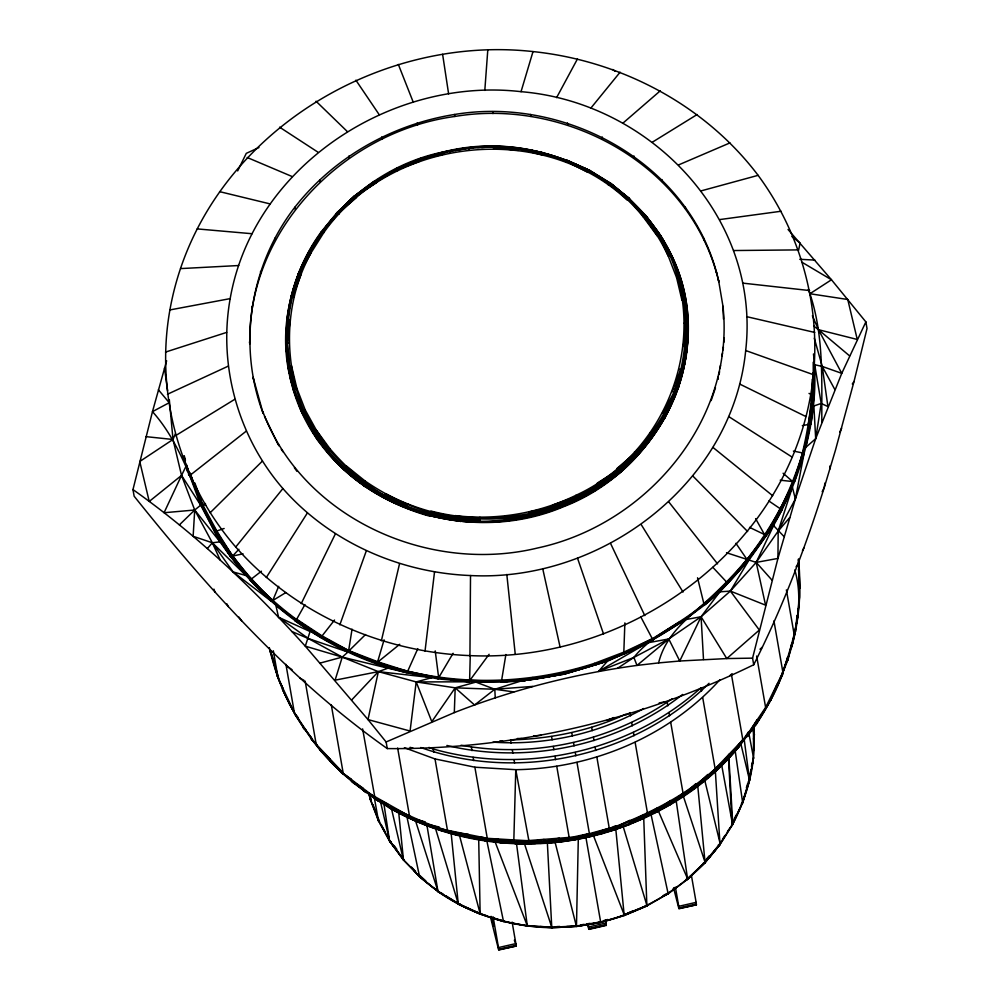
<?xml version="1.0" encoding="UTF-8"?>
<svg xmlns="http://www.w3.org/2000/svg" width="1000" height="1000" viewBox="0 0 1000 1000"><rect width="100%" height="100%" fill="white"/><g stroke="black" fill="none" stroke-linecap="round" stroke-linejoin="round"><path stroke-width="1.5" d="M697.663 784.95L705.075 862.688L687.487 879.488L686.275 879.137M469.938 655.612C381.5 652.2 294.438 613.9 235.738 547.025C179.988 482.7 154.9 393.825 169.913 309.925C199.375 144.15 369.637 33.512 533.013 51.575C620.65 60.7 704.675 104.65 758.112 175.338C800.188 232.262 820.413 304.212 813.462 374.712C796.488 542.15 633.625 663.162 469.938 655.612L470.513 575.538C399.675 572.8 329.925 542.125 282.9 488.55C238.25 437.025 218.15 365.838 230.175 298.625C253.275 166.625 390.838 76.537 521.038 91.675C650.45 102.362 760.9 217.6 745.688 350.525C732.55 483.75 600.975 582.337 470.513 575.538M613.275 186.363L610.938 184.4L629.65 198.738L626.862 199.85C541.35 119.913 390.55 137.387 323.675 232.775L321.213 231.85C283.775 283 274.812 354.125 302.425 411.763C326.362 463.312 375.238 501.325 430.275 514.538C552.388 547.562 690.575 455.337 688.062 324.3L688.075 322.35C684.275 202.587 555.45 123.05 443.675 151.888C343.325 171.713 264.637 278.012 290.625 379.925C318.012 497.062 457.312 552.087 563.825 506.6C660.525 469.35 718.675 352.7 671.838 256.025L660.175 234.913L645.8 215.688L643.213 216.863C603.938 167.95 539.75 142.062 477.562 147.475M813.475 353.95C818.55 399.338 809.488 445.138 792.387 487.212L778.188 531.075L777.938 558.425L752.562 658.138L753.713 664.75C639.987 720.2 513.9 749.762 387.275 748.587C289.375 679.412 208.6 589.375 134.137 496.2L132.975 489.588L152.475 411.637L166.637 360.8M748.775 734.675L747.275 736.625L757.312 722.775L757.087 719.638C724.912 776.925 664.95 815.35 602.788 833.475C532.337 853.263 454.1 844.9 390.4 808.425L387.6 805.938L387.638 804.175L375.012 798.238L351.375 780.875L351.375 779.25C326.388 763.025 310.613 736.938 294.375 712.775C282.425 692.663 274.587 670.375 269.312 647.675M622.525 469.487L622.8 470.288C576.55 508.787 514.725 527.737 454.888 520.275L455.238 515.6C496.362 520.538 538.625 513.425 575.887 495.325L577.413 498.55C531.688 518.375 479.5 523.713 431.037 511.05L430.25 515.638C496.925 533.325 570.575 514.812 622.8 470.288C659.987 436.6 686.45 388.8 687.325 337.925M132.975 489.588C196.525 534.55 253.238 588.45 305.287 646.162L342.25 657.113L378.35 671.637L416.188 681.925L469.575 681.812L470.25 655.638M585.638 835.812L600.725 922.438L576.462 926.513L578.3 839.212M286.488 331.2L286.087 347.612L288.463 364.538M286.562 328.225C292.538 205.987 428.5 120.875 543.138 153.15L550.638 155.738M323.675 232.775L310.988 252.95L308.975 252.325C277.863 307.65 280.2 378.512 314.075 432.1C350.2 487.775 415.037 518.35 480.037 521.975L479.925 517.275M292 631.587L308.412 638.562L342.25 657.113L406.987 672.788L437.962 678.888L469.575 681.812L501.337 682.038L505.887 654.513M813.55 362.125L813 394.75L810.15 424.175L805.825 447.35L815.688 438.688L841.762 373.338L865.863 321.9L831.475 279.762L788.05 229.475M220.175 559.975L212.338 542.775L194.713 510.012L181.537 475.412L173 439.475L169.312 399.637M812.237 379.275C811.888 414.113 804.638 448.512 794.513 481.737L780.225 480.2M808.275 289.413L809.925 293.738C823.85 335.375 821.65 379.113 821.812 422.238M535.487 843.525L514.938 843.75L513.787 841.725L515.775 769.688C592.075 768.562 668.375 736.712 719.788 679.887M362.625 728.888L375.012 798.238C453.7 849.087 560.05 857.025 644.05 814.837L643.737 818.562L642.113 818.925L668.012 805.462L680.387 797.7M387.275 748.587L386.125 741.975L454.312 712.6L455.188 687.837L475.863 682.113L501.362 681.25L532.962 678.525L564.188 672.887L594.738 664.388L624.312 653.112L652.862 639.538L679.925 623.3L705.175 604.562L719.488 592.25L748.763 560.388L773.737 525.212L782.325 509.263L792.387 487.212L795.362 499.012L777.938 558.425L756.2 562.4L726.538 552.75M624.875 622.9L623.825 652.15L624.712 653.8C691 624.663 747.163 572.45 782.325 509.263L780.475 508.875L768.9 501.012M599.538 487.175L599.15 486.15C627.075 469.738 649.25 444.95 665.212 416.962L665.85 415.562C682.6 384.012 691.562 347.238 686.562 311.575M325.988 449.95C350.763 482.425 387.663 503.625 426.337 515.25L430.25 515.638C390.712 505.462 354.237 483.675 327.638 452.562L327.9 451.625C284.125 396.275 276.762 314.925 310.988 252.95L299.4 274.037L291.863 296.637L290.775 297.413M659.087 234.325L645.8 215.688C719.875 306.8 680.713 447.15 575.887 495.325M753.5 739.137L754.35 734.712L753.538 726.4M753.512 750.913L753.475 729.575M727.438 831.475L732.575 824.575C747.925 794.875 757.525 760.575 753.037 727.062M799.013 597.438L798.713 604.562L799.538 597.188L798.5 558.925C801.787 593.625 799.112 629.8 786.462 662.35M324.05 447.638L317.275 439.538L301.15 410.175M286.462 339.825L286.087 347.612L286.125 346.925M287.062 327.362L287.663 314.9L290.438 303.238M687.475 334.812L687.8 321.7M293.612 390.625L288.175 367.738L285.875 344.325L287.113 320.138L288.9 319.688L290.113 319.688L287.488 343.1L289.762 366.287L294.675 389.25L293.612 390.625L302.1 412.612L313.5 433.375L327.638 452.562M687.188 347.863L687.763 323.862L685.462 300.475L683.037 289.45M384.038 497.912L385.65 493.65C440.213 522.987 505.513 526.763 563.562 505.625M493.55 148.713L493.762 146.45C526.838 147.062 558.962 157.25 588.775 171.05L589.712 170.45L610.538 183.25L629.188 198.4L646.3 216.062M379.237 178.7L368.338 186.25M354.65 783.688L341.413 772.625L320.25 750.225L330.188 759.325L330 761.012L340.238 769.887L340.412 771.263L366.037 792.575L362.925 789.875L363.013 788.175L351.375 780.875L352.337 782.2L377.962 800.825L375.012 798.238M741.35 803.787L742.65 802.588L735.125 750.462M530.363 517.175L529.8 514.338C594.225 500.487 650.075 453.95 675.1 392.887C694.538 339.538 689.987 276.737 656.513 229.938L646.237 217.688M205.487 503.5L200.688 505.213L194.713 510.012L193.137 536.287L212.338 542.775L220.825 541.75C259.488 602.3 320.375 646.488 388.638 667.95L431.775 677.663L416.188 681.925L410.075 731.025L368.013 719.587L305.287 646.162L310.275 630.938C340.238 649.475 372.95 663.662 406.987 672.788L417.812 648.637M285.875 344.325L287.488 343.1C284.25 212.975 421.637 121.112 542.8 153.9L543.138 153.15M529.8 514.338L529.525 513.125C593.688 499.425 649.087 452.975 674.137 392.312C692.812 340.85 688.713 282 660.175 234.913L657.087 235.725L643.213 216.863M752.412 763.988L753.5 757.663L748.888 733.425M253.45 379.312L253.1 377.325L263.163 413.525C237.262 344.988 250.212 265.113 294.825 207.275C333.825 157.35 392.125 124.425 454.487 114.488C568.188 95.5 693.538 165.8 718.85 281.95L716.25 271.35M716.6 273.337C686.05 163.312 564.612 97.987 454.837 116.463C344.275 131.438 247.35 229.6 249.788 343.938L249.438 341.962M406.512 508.137L407.725 503.7M616.075 829.15L629.862 824.425L630.225 822.15L644.287 816.213L657.475 807.913L657.837 810.8L657.2 812.013L655.263 812.525M484.812 90.412L487.788 50M797.812 616.888L797.025 615.487L795.487 631.025L791.737 646.838L797.812 616.888L798.988 601.263L799.287 602.625L799.262 587.013L799.875 588.325L798.475 559.987M286.012 343.862L287.85 319.837M351.413 199.15L348.125 203.025M813.425 362L814.05 394.562L811.05 423.988L802.337 425.613M273.312 650.763L278.062 678L270.287 650.387L278.062 678L295.375 714.987L304.037 728.662L305.887 730M304.037 728.662L302.913 727.15L311.275 737.412L312.325 740.4L295.375 714.987L282.587 689.463L282.725 687.95L277.387 676.162L283.275 689.775M364.338 485.8L364.412 486.525L363.237 484.475L365.175 481.062C398.938 504.375 438.837 519.025 479.938 520.862M686.587 347.175L685.725 346.763L687.763 323.862L684.212 323.162M286.575 343.438L288.9 319.688M602.788 833.475L602.788 831.325C643.263 816.462 682.788 798.025 715.138 768.8C749.287 740.212 775.475 700.362 787.513 657.362L788.25 658.825L787.725 660.575M797.537 615.925L798.275 608.825M685.725 346.763L684.6 346.463L687.062 323.5M644.237 816.338L657.925 809.575L670.675 800.5L671.012 803.487L670.263 804.775L668.012 805.462M686.05 323.25L683.363 346.3L684.6 346.463M425.025 651.087L434.525 571.912M320.275 663.037L342.25 657.113L348.488 651.587L352.05 629.163M777.712 685.775L777.05 684.25L771.225 698.85L755.725 724.837L757.312 722.775C767.412 706.787 777.075 690.425 782.9 672.35C793.612 639.612 804.975 604.263 794.788 569.95M262.812 411.55C303.025 518.725 429.25 574.462 537.8 547.938C646.762 524.513 735.362 420.188 722.962 306.262L723.487 319.075M719.087 374.6L719.562 371.525M720.05 368.45L720.525 365.375M721.975 356.15L722.45 353.075M722.938 350L723.425 346.912M808.4 424.125L813 394.75L812.738 373.062M454.312 712.6C513.013 689.575 574.55 673.888 637 665.413L668.75 638.975L701.075 616.75L730.375 591.087L756.2 562.4L778.188 531.075L795.362 499.012L815.688 438.688L821.2 403.462L814.7 364.725L813.787 365.075M824.938 483.025L824.225 487.625C805.138 548.3 782.425 607.938 753.713 664.75M338.587 465.012L338.738 464.125M657.925 809.575L683.988 794.2L695.75 783.763L696.312 785.487L695.1 788.238L689.9 790.987M750.95 769.488L748.863 781.562L741.963 803.625L732.175 824.775M751.475 766.475L753.475 758.125M749.575 779.725L753.5 757.663M317.275 439.538L303.1 411.1L305.188 409.888L296.85 388.288L291.512 365.812L288.175 367.738M795.362 499.012L804.112 453.263L793.4 451.062M682.925 796.838L683.988 794.2L696.312 785.487L707.712 774.525L707.875 777.45L704.7 779.85M798.575 250.35L800.1 243.038L791.95 236.562M343.35 207.025L354.45 196L374.55 181.163L376.188 182.887L355.387 196.4L336.725 212.963L321.213 231.85M388.638 667.95L378.35 671.637L368.013 719.587L386.125 741.975M725.913 759.987L729.638 757.087L729.325 753.988L717.875 769.15L715.625 770.163M453.088 653.288L437.962 678.888M344.288 469.9L346.613 466.138L365.175 481.062M381.375 640.763L399.562 563.638M292.175 295.938L295.525 282.225M822.163 491.725L824.225 487.625L835.5 450.025L854.025 381.475L867.025 328.512L865.863 321.9M738.125 747.962L765.625 707.487L782.9 672.35L773.938 620.9M784.087 536.613L773.062 525.05C793.6 488.387 806.363 447.612 813.1 406.238L821.2 403.462L827.913 406.55L822.237 366.438L814.287 338.175M377.1 663.6L384.075 639.825M770.75 700.45L771.225 698.85M521.038 91.675L533.013 51.575M742.625 803.012L744.95 795.2M794.925 632.863L795.487 631.025M415.412 820.45L438.088 891.688C471.337 914.85 511.488 927.113 551.925 927.738L552.1 927.362M783.288 671.1L782.875 674.1L775.425 689.825L781.05 676.625M342.25 657.113L335.1 680.163L378.35 671.637L431.775 677.663M746.4 787.663L747.775 783.263M742.387 803.363L749.575 780.413L744.287 740.138M576.487 926.438L551.925 927.738L524.25 843.062M308.975 252.325L298.025 274.25L301.062 274.387L292.875 296.613L291.863 296.637M291.125 296.837L298.538 274.037L309.9 252.537M679.4 369.237L682.575 370.475L675.1 392.887L663.6 413.612L665.85 415.562M711.15 400.6L715.475 387.762M681.725 369.975L674.137 392.312L662.487 413.038L663.6 413.612M542.8 153.9L542.438 154.938L518.562 148.887L493.675 146.85M339.837 624.837L366.3 550.875M781.525 675.288L782.962 671.263M784.4 667.25L785.837 663.238M697.537 577.788L703.85 603.538L705.175 604.562C751.988 565.237 784.75 511.4 802.525 453.188M680.625 369.538L672.412 391.6L676.038 393.988L665.387 414.963M302.1 412.612L303.1 411.1M396.287 168.75L419.812 159.613L444.225 154.062L443.975 153.025L419.538 159.075L396.287 168.75L380.525 178.363M600.45 921.612L600.675 922.362L624.312 915.562L646.875 906L643.688 816.8M183.962 456.037L186.15 466.062L181.537 475.412L149.238 501.45L139.75 461.5L173 439.475L175.325 433.862M278.7 586.312L272.738 600.538L271.5 601.4L233.15 571.975L212.338 542.775L207.375 548.538M792.387 487.212C772.487 532.388 740.537 570.938 703.85 603.538C682.138 623.737 652.45 633.913 633.875 657.438L637 665.413L658.6 662.913C666.538 630.487 695.138 612.15 718.95 591.9L730.375 591.087L765.562 605.163L756.2 562.4L773.737 525.212M295.3 282.812L297.75 277.262M302.025 267.55L303.25 264.775M306.925 256.462L311.337 248.475M297.9 274.637L308.762 252.3M731.6 824.862L732.9 822.05M734.2 819.237L736.15 815.025M742.65 802.588L732.8 823.85L719.65 844.688L704.575 863.037L703.5 862.775M793.538 481.637C772.862 528.05 743.037 570.75 704.6 604.2M719.488 592.25L701.075 616.75L679.75 661.012L658.6 662.913M237.675 170.912L246.287 153.35L258.962 147.55M301.238 603.612L335.375 533.875M839.663 432.25L841.637 428.225M769.663 701.438L774.15 692.412M565.75 162.288L567.112 160.25L589.712 170.45L610.75 183.538L629.188 198.4M374.4 181.462L354.387 196.312M667.038 893.413L668.15 893.725L651 814.287M664.613 414.288L675.75 393.475L678.413 386.4L678.863 387.15M802.463 550.625L803.9 547.95M556.6 97.638L577.413 59.025M347.987 652.087L308.412 638.562L278.562 617.263L275.887 605.388L310.275 630.938L294.85 620.8L296.675 619.225L304.925 604.587M286.75 320.763L287.113 320.138M748.763 560.388L730.375 591.087L759.338 630.05L726.775 658.562L679.75 661.012L668.75 638.975L647.6 642.812L598.525 671.375L607.288 661.325L653.288 640.013M687.487 879.488L690.525 876.125M495.087 841.812L527.35 925.938L533.9 926.125M722.438 839.412L724.938 835.438M718.438 844.575L720.013 844.538L732.788 824.262L728.863 757.337M266.312 577.5L307.387 512.962M341.05 209.125L336.475 213.337L354.45 196L374.95 181.425M313.05 245.938L316.488 240.837M319.062 237.025L320.775 234.475M325.062 228.113L333.038 218.7M732.575 824.575L721.675 765.013M852.3 383.988L854.025 381.475M720.013 844.538L715.312 770.588M653 436.362L652.487 435.462L665.212 416.962L665.4 417.663M327.9 451.625L330.262 449.125C351.287 473.638 376.525 494.2 406.85 506.012M796.075 566.8L797.775 564.4M781.663 675.788L788.25 658.825L791.737 643.612L792.288 645.05M261.438 571.188L250.062 580.025C307.262 639.712 386.637 678.1 469.762 680.525L489.113 654.287M588.775 171.05L587.825 172.35L566.263 161.3M334.525 620.037L320.825 637.513M729.975 755.675L742.337 740M235.738 547.025L282.9 488.55M590.8 108.175L620.1 72.188M706.3 859.362L709.1 855.95M719.112 844.7L704.1 862.987L686.8 879.425M576.487 926.137C632.925 919.675 686.65 890 720.212 843.863L704.438 779.013M778.188 531.075L789.663 517.638M739.538 746.125C656.112 845.662 500.588 872.7 388.438 807.175M435 826.812L458.387 904.163L480.475 914.287L481.525 913.562M220.1 541.975L200.688 505.213L181.537 475.412L164.062 512.737L194.713 510.012L220.1 541.975L230.662 556.788L232.525 556.087L238.912 549.288M351.75 699.887L378.35 671.637M696.312 785.487L708.138 776.112L742.85 739.887L731.5 674.825M420.737 747.513C518.625 782.35 635.288 756.575 709.038 683.288M608.3 184.925L610.538 183.25C635.163 202.887 657.562 226.425 670.475 255.512L671.275 255.55M210.125 512.762L262.387 461.1M168.812 399.7L169.225 402.713L152.475 411.637C190.012 453.625 197.087 512.425 231.513 556.562C262.887 596.188 303.212 629.35 349.062 650.75L365.538 634.525M179.375 524.9L194.713 510.012M336.475 213.337L354.45 196L356.538 197.463L338.038 213.525L337.262 213.1M687.212 879.538L705.075 862.688L720.2 844.262L704.575 863.037M336.725 212.963L354.8 196.038L375.513 182.025M636.312 453.512L636.987 454.35L618.837 470.9L597.987 484.125L597.275 483.1L618.15 469.938L636.312 453.512L634.525 451.8M708.138 776.112L719.388 766.15M729.762 675.7L732.087 673.662M760 649.225L762.325 647.188M622.975 123.1L660.275 90.812M635.462 452.625L616.925 468.525L619.538 472.325M644.287 816.213L647.55 813.487L635.138 742.375M296.675 619.225L322.163 635.975L349.062 650.75L378.013 661.875L399.738 644.287M700.25 782.987L702.525 781.175M355 196.788L351.362 199.662L355 196.988M357.425 194.875L361.062 192M189.95 475.387L246.225 431.163M501.337 682.038L533.05 679.3L532.962 678.525L501.337 682.038C537.4 681.112 573.112 672.8 607.025 660.812L564.513 674.087L520.4 681.213L494.8 689.262L474.588 705L455.188 687.837L416.188 681.925L431.8 721.663L455.188 687.837L494.8 689.262L513.825 691.925M459.925 903.725L458.387 904.163L480.75 914.25M461.075 745.225C533.888 758.525 611.575 741.15 672.175 698.763M446.887 745.462C527.688 764.8 617.175 745.837 682.6 694.463M428.913 747.412L433.275 749.013C525.575 775.175 629.4 751.775 701 687.763L701.575 691.062M673.05 888.95L675.45 887.163M668.05 893.913L687.625 879.262L676.175 800.75M375.588 181.812L378 180.037M671.15 802.237L683.112 793.525L670.713 722.4M682.425 794.188L684.737 792.55M682.763 796.025L686.325 793.5M617.788 668.138L633.875 657.438L668.75 638.975M599.15 486.15L598.638 485.175L619.325 471.725L637.463 455.3L636.987 454.35M652.5 142.1L697.125 114.537M349.062 650.75C425.225 686.263 514.763 689.05 594.362 663.388L595.037 665.113L624.312 653.112L652.312 638.75L678.988 622.325L679.925 623.3M175.625 435.637L234.75 399.325M285.85 592.575L272.738 600.538C235.35 565.388 205.362 522.3 190.275 472.95M602.788 831.325L615.513 825.825L615.662 829.55L589.362 836.725L574.963 839.625L560.087 841.938L559.275 838.225L544.338 841.312L544.062 839.488L529.1 841.925L515.775 769.688L474.875 767.212L435.012 758.938L404.412 747.712M663.112 895.65L665.738 894.15M646.1 905.362L646.712 905.987L668.15 893.725L663.425 896.038M492.975 742.138C544.963 745.75 598.2 733.925 643.7 708.525M294.675 389.25L296.85 388.288M626 714.8L628.737 713.388M380.562 178.45L383.275 177.075M615.837 827.337L629.788 820.325L630.225 822.15M652.862 639.538L652.312 638.75L623.825 652.15L594.362 663.388M633.1 911.312C607.85 923.188 579.5 927 551.825 927.588L551.925 927.738M167.438 394.263L228.188 366.175M410.337 163.35L419.4 159.188L443.675 151.888L468.575 147.713L472.9 147.838M410.375 163.012L419.4 158.925L443.787 152.275L443.975 153.025M678.787 164.825L729.95 142.9M629.913 824.075L640.763 819.488M627.975 913.037L632.163 911.275M623.787 914.812L646.45 905.775M624.038 915.263L646.95 905.825M408.925 163.912L396.188 169.025C420.4 157.7 446.312 149.475 473.1 147.7M576.987 497.537L553.725 506.725L529.237 511.925L529.525 513.125M607.025 660.812L624.712 653.8M598.525 671.375L633.875 657.438M607.062 720.312L614.125 717.525M601.6 662.837L607.275 660.65M511.15 743.238L510.575 739.925C550.275 738.925 589.55 730.925 625.7 714.25M748.225 781.8L749.575 780.413L740.638 742.862M396.587 169.062L397.038 169.725L420.387 161.012L419.4 158.925L430.887 156.175M576.462 496.413L553.088 504.975L554.538 509.45L530.025 515.413M670.475 255.512L668.288 256.1C654.9 227.488 634.825 202.887 610.087 183.325L628.562 198.588M224.137 528.488L214.7 531.688L201.625 505.15L191.562 477.45L190.475 477.537L186.975 466.05L186.15 466.062M560.413 841.75L545.087 843.337L544.338 841.312M589.362 836.725L589.562 834.688L609.263 828.238L596.862 757.125M165.512 352.088L226.65 332.4M439.275 891.75L438.088 891.688L439.062 892.013M533.05 679.3L564.513 674.087L607.288 661.325M603.375 920.763L607.75 919.488M513.787 841.725L569.15 837.412L574.612 837.688L609.263 828.238M701.35 190.812L758.112 175.338M433.75 155.412L438.062 154.288M559.525 839.9L589.375 833.538L576.975 762.425M605.562 831.75L614.688 829.65M531.087 843.7L530.05 843.938L529.1 841.925M515.862 943.6L516.163 946.025L498.8 950L498.488 947.575L515.862 943.6L512.112 922.075M605.988 922.987L606.287 925.4L588.975 929.362L588.675 926.95L605.988 922.987L605.45 919.912M696.112 902.362L696.413 904.788L679.038 908.763L678.737 906.338L696.112 902.362L691.55 876.225M498.762 949.287L516.138 945.312M588.938 928.65L606.25 924.688M679 908.037L696.375 904.062M490.712 917.962L498.6 949.712L516.163 946.025M587.725 925.537L588.775 929.075L604.65 925.438M673.6 888.062L678.85 908.462L696.413 904.788M645.1 215.812L658.675 235.012L668.288 256.1L676.612 277.7L680.325 278.012M194.862 483L202.738 504.862L216.8 530.938L232.525 556.087L243.038 553.825M659.163 702.962L665.25 701.725M449.65 151.637L452.562 151.062M455.487 150.488L468.65 147.925M814.05 394.562L811.775 394.8L809.025 393.4M169.913 309.925L230.175 298.625M685.15 619.688L701.075 616.75L726.775 658.562L752.562 658.138M580.962 924.887L583.962 924.388M586.962 923.875L589.963 923.375M516.5 843.462L527.263 925.575L551.75 927.237L576.337 926.012L600.662 921.925M599.163 833.962L602.125 833.487M287.488 343.1L289.262 342.825M719.737 219.575L781.062 211.25M505.288 520.712L505.125 519.6L530.2 516.237M521.912 681.3L524.95 681.05M475.863 682.113L494.8 689.262L532.775 686.413M533.713 735.925L541.312 735.35M481.637 147.525L493.9 146.662L505.938 147.475M685.763 300.9L681.95 300.175L676.612 277.7M180.55 268.6L238.7 265.525M387.6 805.938C413.725 817.025 439.825 831.812 468.375 834.4L468.475 836.263L483.212 837.487L483.425 838.888L498.325 839L498.537 840.713L513.6 839.925L528.862 840.75M556.737 926.625L559.775 926.475M539.9 843.35L545.775 843.112M566.775 926.488L576.413 926.363M733.587 250.538L798.35 249.9M458.488 834.963L455.725 834.987L453.787 832.85M532.7 925.95L527.35 925.938L552.013 927.65M509.038 148.312C537.312 148.387 564.725 158.537 589.9 170.725L567.425 160.487L547.638 154.25M517.375 738.487L522.05 738.587M469.762 680.525L501.362 681.25M444.575 830.925L441.488 830.85L440.025 829.812L439.25 827.062L425.163 823.688L425.125 821.875L411.312 817.962L409.525 816.162L362.925 789.875M374.325 797.8L378.45 820.725L389.725 841.35L391.3 841.812M479.9 518.513L454.975 517.45L430.7 512.25M479.9 519.75L454.875 518.638L430.438 513.462M799.762 259.3L814.85 260.087M429.75 826.062L427.475 825.938L425.163 823.688M513.6 839.925L487.275 838.325L439.363 828.662M511.912 843.225L499.888 842.75L498.537 840.713M508.95 147.675L519.05 148.363L518.237 150.387L493.6 147.637M539.963 926.538L549.062 927.15M417.537 820.612L413.8 820.288L412.062 819.15L411.012 816.7M502.987 147.463L493.762 146.45M509.05 147.988L513.462 147.988M197.213 228.912L252.05 233.725M202.738 504.862L205.837 505.163M145.963 436.65L173 439.475M742.625 283.113L809.638 290.562M499.825 740.962L502.837 741.312M489.963 841.137L484.975 840.95L483.425 838.888L487.275 838.325L474.875 767.212M492.875 841.488L498.7 842.188M292.875 296.613L294.062 296.75M469.575 681.812L438.312 677.862L407.663 671.312L378.013 661.875M414.125 870.888L419.688 876.9L438.762 891.912L458.975 904.338M393.263 808.812L390.4 808.425L375.887 799.5M481.812 838.337L486.037 839.087M474.087 838.5L476.962 839.013M479.85 839.513L482.725 840.025M520.562 148.637L543.425 152.775M527.825 925.713C487.9 920.35 449.525 903.6 419.538 876.513L406.95 816.9M527.638 926L503.375 921.425L499.412 919.85M380.45 801.525L389.725 841.35L403.488 860.037L415.075 871.587M520.562 148.7L528.138 150.363M814.7 364.725L822.237 366.438L841.762 373.338L818.462 329.688L812.375 315.738M746.688 316.663L814.712 332.438M430.275 514.538L454.888 520.275L426.337 515.25L426.3 514.388M219.587 191.637L269.962 203.875M813.688 326.037L818.462 329.688L857.262 339.462L847.763 299.5L809.925 293.738L831.475 279.762L802.087 262.312M410.062 747.337L413.062 748.162M233.15 571.975L245.888 575.475L230.662 556.788L214.7 531.688M450.15 832.537L454.312 833.75M482.537 914.463L486.838 915.812M489.712 916.712L504.038 921.237M766.538 535.525L749.562 527.375M745.688 350.525L813.462 374.712M573.162 163.95L585.575 169.587M247.213 157.5L292.1 176.525M384.762 495.288L407.238 504.837M624.212 915.512L615.763 828.7M579.913 166.175L589.712 170.45M566.737 160.6L589.325 170.562M278.562 617.263L309.762 631.375M481.112 914L459.412 904.125L445.562 895.612M369.075 793.213L370.188 799.3L371.35 800.362L370.288 795.925M384.312 496.362L406.587 507.062M739.65 384.038L805.925 416.562M384.062 497.275L394.025 502.45M300.075 678.2L303.975 680.35M600.35 178.05L604.388 180.35M607.075 181.887L609.6 182.825M727.825 583.35L712.862 567.35M440.538 892.525L443.05 894.062M728.688 416.562L792.237 457.163M279.575 127.163L318.025 152.225M649.788 433.212L652.487 435.462M287.1 666.2L292.075 669.75M612.725 69.5L615.225 71.325M338.038 213.525L338.95 214.188M295.012 713.713L298.425 717.962M374.5 796.975L340.412 771.263L341.413 772.625L343.825 774.2L330 761.012M683.112 793.525L683.988 794.2L683.825 792.962M425.9 880.987L417.812 873.737M438.363 891.888L419.538 876.513M713.025 447.463L772.688 495.737M470.213 838.35L468.475 836.263M632.062 202.013L642.362 213.05M609.438 183.75L627.75 199.1M818.462 329.688L849.575 355.863M304.062 410.45C316.613 439.75 339.575 462.912 364.087 482.587M344.513 468.913L363.175 485.087M783.1 473.225L792.387 481.337M345.025 468.013L363.237 484.475M345.75 467.05L363.55 483.612M316.038 101.225L347.225 131.45M212.338 542.775L245.888 575.475M692.95 476.138L747.625 531.538M411.388 867.038L415.675 871.5M417.225 873.825L420.45 877.188M420 877.125L403.312 859.638L391.362 808.138M328.738 758.763L321.325 751.65L311.225 738.925L343.162 772.962L331.287 704.875M756.2 562.4L772.05 580.188M158.387 389.762L169.225 402.713M315.012 742.288L316.8 744.513M668.863 502.025L717.55 563.85M682.575 370.475L683.162 371.225M232.525 556.087L250.938 579.587M660.175 234.913L673.037 259.075L683.538 290.025L685.05 300.8M644.2 216.225L658.675 235.012L669.438 255.7M389.725 841.35L393.375 846.137M339.487 464.325L341.287 466.75M288.612 702.438L296.537 716.538M330.262 449.125L316.388 430.262L305.188 409.888L314.85 431.337L328.475 450.8M394.038 845.512L396.763 849.225M390.613 841.787L404.312 860.387M403.825 860.288L389.55 840.938L383.738 802.75M282.587 689.463L289.788 704.025M281.288 449.375L283.025 451.825M294.363 467.7L296.975 471.362M238.975 617.1L241.688 620.913M270.163 651.838L271.413 653.6M735.913 543.3L747.15 559.663M355.887 80.175L379.15 114.588M606.287 925.4L605.675 923.825M329.3 449.925L316.388 430.262L313.5 433.375L302.425 411.763M641.225 524.625L683.05 592.05M597.987 484.125L598.638 485.175M686.075 354.35L686.5 355.05M397.038 169.725L397.587 170.662M661.3 238.238L664.963 244.75M666.438 247.35L670.1 253.863M671.575 256.462L673.037 259.075L672.775 258.463M755.612 518.625L764.625 534.738M381.037 824.35L385.462 832.4M386.938 835.088L388.4 837.763M390.087 841.637L379 821.462L370.763 800.088M822.237 366.438L834.85 389.538M640.662 616.65L652.312 638.75M226.912 603.875L228.25 606.587M264.513 416.325L278 444.312M610.588 543.488L644.8 615.6M378.45 820.725L379.562 821.675L377.925 817.412M658.1 810.362L687.625 878.875M403.488 860.037L398.775 813.162M398.35 64.438L413.162 101.975M377.525 818.35L378.625 821.137L370.188 799.3L369.35 793.188M593.3 835.2L624.3 915.037M372.987 804.625L375.725 811.725M190.475 477.537L200.688 505.213M749.188 733.188L748.637 731.663L739.912 744.675L739.613 743.263M213.938 589.138L214.963 592.013M577.537 558.25L603.55 634.038M459.462 835.325L480.262 914.125L503.537 921.575L486.863 840.9M301.125 410.887L290.625 379.925L289.113 369.15M683.275 795.987L705.075 862.3M695.8 903.2L696.225 904.488M515.55 944.45L515.975 945.738M577.413 498.55L577.75 499.613M623.35 827.075L646.912 905.462M443.787 152.275L443.8 152.775M271.837 655.025L278.6 677.85M594.7 489.938L594.95 490.812M564.513 674.087L563.938 671.85M184.312 456.025L185.45 460.325M677.825 277.438L683.775 300.05M514.375 940.1L514.925 942.2M289.762 366.287L295.675 388.713M678.9 277.362L684.775 300.188M554.913 841.538L576.337 926.012M679.737 277.488L685.462 300.475M752.862 728.675L754.35 734.712M491.1 916.35L493.7 926.287L492.25 917.6M369.7 795.638L370.412 798.6M368.775 793.363L370.363 799.737M542.712 568.638L560.075 647M288.863 366.75L293.962 389.825M288.312 367.25L290.887 379.175M574.975 839.762L574.612 837.688M786.388 589.9L794.3 635.288M703.6 238.038L703.95 240.025M718.012 377.225L718.363 379.212M685.337 207.188L685.675 209.175M756.65 656.038L765.625 707.487M661.912 179.6L662.262 181.588M633.962 155.975L634.312 157.963M702.725 697.675L715.138 768.8M602.2 136.938L602.55 138.925M567.45 122.987L567.8 124.975M667.25 702.562L667.825 705.875M668.975 712.487L669.562 715.788M675.525 887.887L678.737 906.338M530.6 114.462L530.95 116.45M629.95 712.613L630.525 715.925M631.688 722.537L632.263 725.837M633.413 732.45L633.987 735.763M492.625 111.613L492.962 113.588M591.663 727.362L592.238 730.662M593.4 737.275L593.975 740.588M595.125 747.2L595.7 750.512M571.788 732.663L572.362 735.962M573.513 742.575L574.087 745.888M575.237 752.5L575.825 755.812M454.487 114.488L454.837 116.463M588.138 923.875L588.675 926.95M551.562 736.538L552.137 739.837M553.288 746.462L553.875 749.762M555.025 756.375L555.6 759.688M556.75 766.3L569.15 837.412M417.188 123.012L417.537 125M512.312 749.85L512.888 753.15M514.038 759.762L514.612 763.075M381.688 136.988L382.038 138.975M471.413 747.375L471.987 750.675M473.137 757.3L473.713 760.6M493.125 916.825L498.488 947.575M348.913 156.037L349.263 158.025M433.275 749.013L433.85 752.325M435.012 758.938L447.413 830.05M319.713 179.675L320.05 181.65M397.65 748.062L409.525 816.162M294.825 207.275L295.175 209.262M274.913 238.137L275.262 240.113M260.487 271.45L260.837 273.438M278.325 443.725L278.675 445.712M251.925 306.363L252.275 308.337M305.163 681.125L316.25 744.675M285.925 664.35L294.375 712.775M718.5 279.962L723.312 308.238M426.987 825.6L437.938 891.312M589.375 833.538L589.562 834.688M188.062 469.125L189 475.262M442.612 54.312L448.612 93.863M685.487 303.875L686.137 308.5M164.5 368.062L167.587 390.662M435.225 650.9L438.55 676.812M532.825 677.463L532.962 678.525M505.125 519.6L504.725 516.038M188 469.075L188.688 474.988M506.812 574.438L515.25 654.25M451.138 833.15L458.25 903.8M753.425 726.062L754.325 735.175L754.1 732.188M460.475 520.65L460.562 521.562M468.75 149.95L468.575 147.713M798.462 569.113L798.8 573.35M187.025 470.975L186.637 464.825M813.875 406.112L815.688 438.688M701.075 616.75L703.5 659.488M728.475 757.962L732.1 824.963M547.337 842.387L551.75 927.237M494.8 689.262L495.25 697.837M478.7 839.05L480.138 913.763M723.8 337.65L723.875 342.3M829.887 465.988L829.925 469"/></g></svg>
